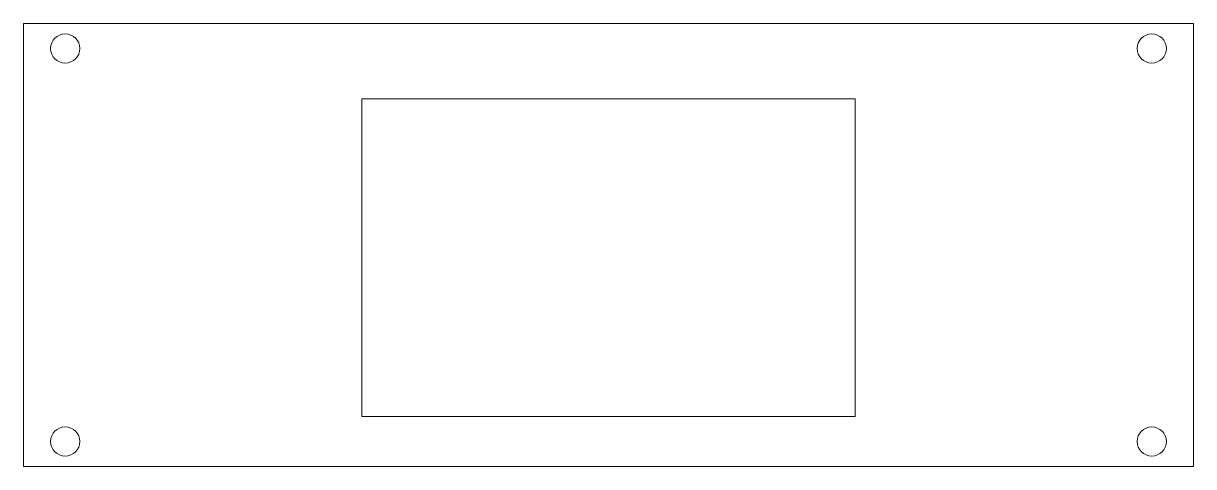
# Model space of a CAD drawing. Header units: millimetres. Extents: x 0 to 140, y 0 to 53.
import ezdxf

# ---------------------------------------------------------------- set-up
doc = ezdxf.new("R2010")
doc.units = ezdxf.units.MM
doc.layers.get('0').update_dxf_attribs({"linetype": 'CONTINUOUS', "lineweight": 0})
for name, color, linetype, lineweight in [('OrangeRX-TX-Module_Cuout', 1, 'CONTINUOUS', 0), ('Panel_Body', 1, 'CONTINUOUS', 0), ('Panel_MountingHoles', 1, 'CONTINUOUS', 0)]:
    doc.layers.add(name, color=color, linetype=linetype, lineweight=lineweight)

# ---------------------------------------------------------------- blocks, each defined once
blk = doc.blocks.new('OrangeRX-TX-Module-0')
at = {"layer": 'OrangeRX-TX-Module_Cuout'}
for p, q in [((-29.5, -19), (-29.5, 19)), ((-29.5, 19), (29.5, 19)), ((29.5, -19), (29.5, 19)), ((29.5, -19), (-29.5, -19))]:
    blk.add_line(p, q, dxfattribs=at)

msp = doc.modelspace()

# ---------------------------------------------------------------- linework, layer by layer
at = {"layer": 'Panel_Body'}
for p, q in [((0, 6), (0, 53)), ((140, 53), (0, 53)), ((140, 6), (140, 53)), ((0, 6), (0, 0)), ((140, 6), (140, 0)), ((140, 0), (0, 0))]:
    msp.add_line(p, q, dxfattribs=at)
at = {"layer": 'Panel_MountingHoles'}
for centre in [(5, 50), (135, 50), (5, 3), (135, 3)]:
    msp.add_circle(centre, 1.75, dxfattribs=at)

# ---------------------------------------------------------------- block references
msp.add_blockref('OrangeRX-TX-Module-0', (70, 25))

doc.saveas('drawing.dxf')
